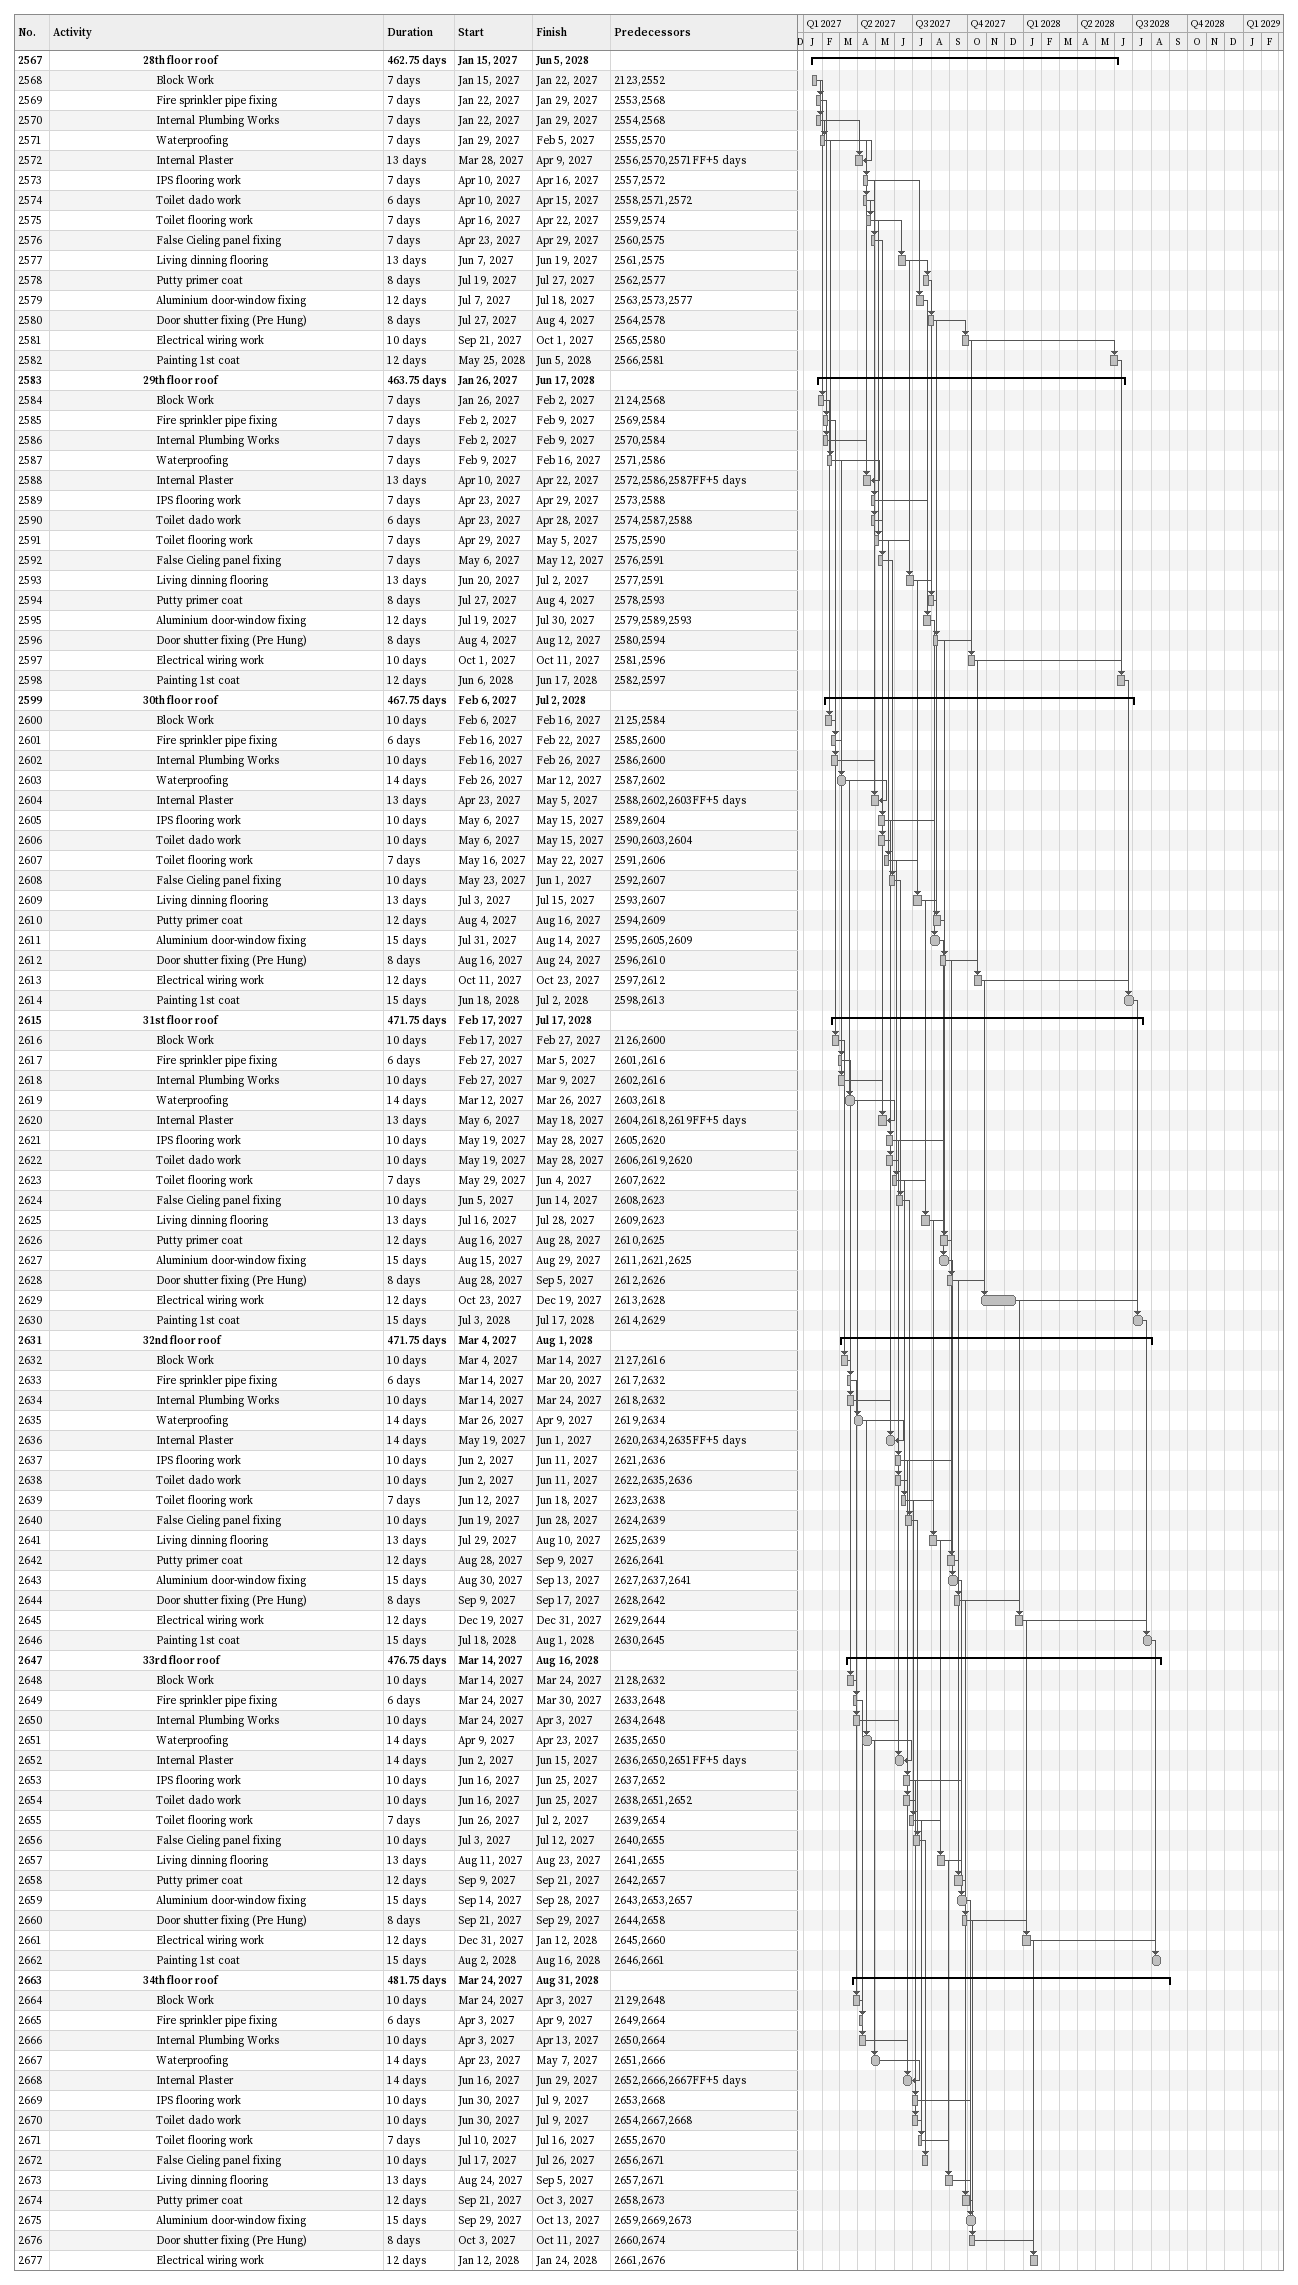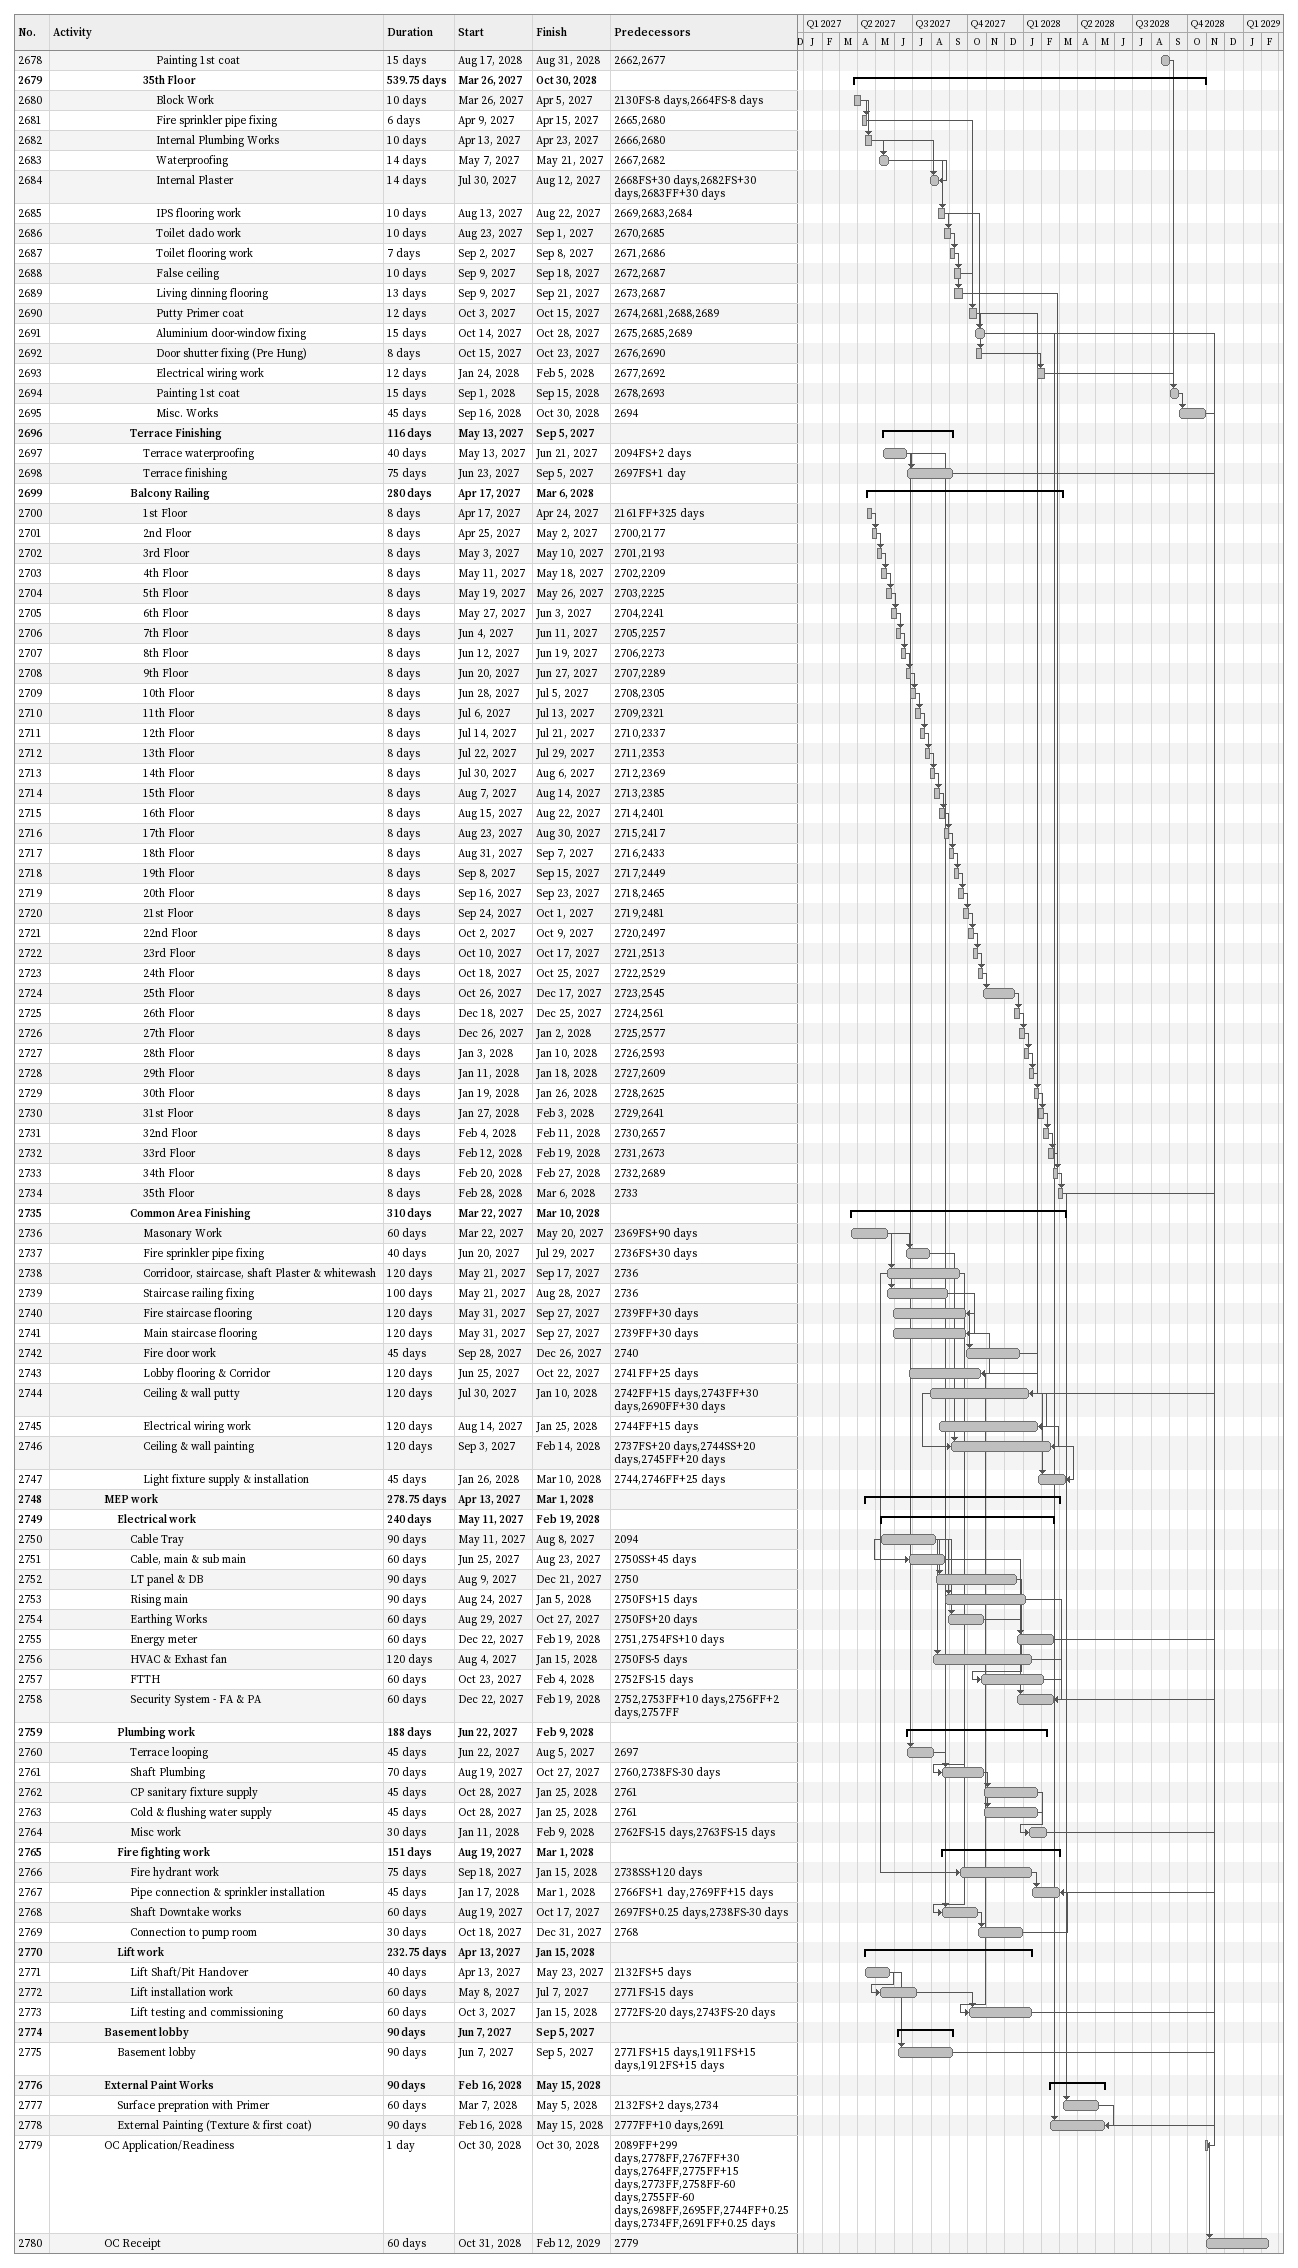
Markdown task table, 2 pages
| ID | Level | Task | Duration | Start | Finish | Predecessors |
|---|---|---|---|---|---|---|
| 2567 | 8 | **28th floor roof** | 462.75d | 2027-01-15 | 2028-06-05 |  |
| 2568 | 9 | Block Work | 7d | 2027-01-15 | 2027-01-22 | 2123, 2552 |
| 2569 | 9 | Fire sprinkler pipe fixing | 7d | 2027-01-22 | 2027-01-29 | 2553, 2568 |
| 2570 | 9 | Internal Plumbing Works | 7d | 2027-01-22 | 2027-01-29 | 2554, 2568 |
| 2571 | 9 | Waterproofing | 7d | 2027-01-29 | 2027-02-05 | 2555, 2570 |
| 2572 | 9 | Internal Plaster | 13d | 2027-03-28 | 2027-04-09 | 2556, 2570, 2571FF+5d |
| 2573 | 9 | IPS flooring work | 7d | 2027-04-10 | 2027-04-16 | 2557, 2572 |
| 2574 | 9 | Toilet dado work | 6d | 2027-04-10 | 2027-04-15 | 2558, 2571, 2572 |
| 2575 | 9 | Toilet flooring work | 7d | 2027-04-16 | 2027-04-22 | 2559, 2574 |
| 2576 | 9 | False Cieling panel fixing | 7d | 2027-04-23 | 2027-04-29 | 2560, 2575 |
| 2577 | 9 | Living dinning flooring | 13d | 2027-06-07 | 2027-06-19 | 2561, 2575 |
| 2578 | 9 | Putty primer coat | 8d | 2027-07-19 | 2027-07-27 | 2562, 2577 |
| 2579 | 9 | Aluminium door-window fixing | 12d | 2027-07-07 | 2027-07-18 | 2563, 2573, 2577 |
| 2580 | 9 | Door shutter fixing (Pre Hung) | 8d | 2027-07-27 | 2027-08-04 | 2564, 2578 |
| 2581 | 9 | Electrical wiring work | 10d | 2027-09-21 | 2027-10-01 | 2565, 2580 |
| 2582 | 9 | Painting 1st coat | 12d | 2028-05-25 | 2028-06-05 | 2566, 2581 |
| 2583 | 8 | **29th floor roof** | 463.75d | 2027-01-26 | 2028-06-17 |  |
| 2584 | 9 | Block Work | 7d | 2027-01-26 | 2027-02-02 | 2124, 2568 |
| 2585 | 9 | Fire sprinkler pipe fixing | 7d | 2027-02-02 | 2027-02-09 | 2569, 2584 |
| 2586 | 9 | Internal Plumbing Works | 7d | 2027-02-02 | 2027-02-09 | 2570, 2584 |
| 2587 | 9 | Waterproofing | 7d | 2027-02-09 | 2027-02-16 | 2571, 2586 |
| 2588 | 9 | Internal Plaster | 13d | 2027-04-10 | 2027-04-22 | 2572, 2586, 2587FF+5d |
| 2589 | 9 | IPS flooring work | 7d | 2027-04-23 | 2027-04-29 | 2573, 2588 |
| 2590 | 9 | Toilet dado work | 6d | 2027-04-23 | 2027-04-28 | 2574, 2587, 2588 |
| 2591 | 9 | Toilet flooring work | 7d | 2027-04-29 | 2027-05-05 | 2575, 2590 |
| 2592 | 9 | False Cieling panel fixing | 7d | 2027-05-06 | 2027-05-12 | 2576, 2591 |
| 2593 | 9 | Living dinning flooring | 13d | 2027-06-20 | 2027-07-02 | 2577, 2591 |
| 2594 | 9 | Putty primer coat | 8d | 2027-07-27 | 2027-08-04 | 2578, 2593 |
| 2595 | 9 | Aluminium door-window fixing | 12d | 2027-07-19 | 2027-07-30 | 2579, 2589, 2593 |
| 2596 | 9 | Door shutter fixing (Pre Hung) | 8d | 2027-08-04 | 2027-08-12 | 2580, 2594 |
| 2597 | 9 | Electrical wiring work | 10d | 2027-10-01 | 2027-10-11 | 2581, 2596 |
| 2598 | 9 | Painting 1st coat | 12d | 2028-06-06 | 2028-06-17 | 2582, 2597 |
| 2599 | 8 | **30th floor roof** | 467.75d | 2027-02-06 | 2028-07-02 |  |
| 2600 | 9 | Block Work | 10d | 2027-02-06 | 2027-02-16 | 2125, 2584 |
| 2601 | 9 | Fire sprinkler pipe fixing | 6d | 2027-02-16 | 2027-02-22 | 2585, 2600 |
| 2602 | 9 | Internal Plumbing Works | 10d | 2027-02-16 | 2027-02-26 | 2586, 2600 |
| 2603 | 9 | Waterproofing | 14d | 2027-02-26 | 2027-03-12 | 2587, 2602 |
| 2604 | 9 | Internal Plaster | 13d | 2027-04-23 | 2027-05-05 | 2588, 2602, 2603FF+5d |
| 2605 | 9 | IPS flooring work | 10d | 2027-05-06 | 2027-05-15 | 2589, 2604 |
| 2606 | 9 | Toilet dado work | 10d | 2027-05-06 | 2027-05-15 | 2590, 2603, 2604 |
| 2607 | 9 | Toilet flooring work | 7d | 2027-05-16 | 2027-05-22 | 2591, 2606 |
| 2608 | 9 | False Cieling panel fixing | 10d | 2027-05-23 | 2027-06-01 | 2592, 2607 |
| 2609 | 9 | Living dinning flooring | 13d | 2027-07-03 | 2027-07-15 | 2593, 2607 |
| 2610 | 9 | Putty primer coat | 12d | 2027-08-04 | 2027-08-16 | 2594, 2609 |
| 2611 | 9 | Aluminium door-window fixing | 15d | 2027-07-31 | 2027-08-14 | 2595, 2605, 2609 |
| 2612 | 9 | Door shutter fixing (Pre Hung) | 8d | 2027-08-16 | 2027-08-24 | 2596, 2610 |
| 2613 | 9 | Electrical wiring work | 12d | 2027-10-11 | 2027-10-23 | 2597, 2612 |
| 2614 | 9 | Painting 1st coat | 15d | 2028-06-18 | 2028-07-02 | 2598, 2613 |
| 2615 | 8 | **31st floor roof** | 471.75d | 2027-02-17 | 2028-07-17 |  |
| 2616 | 9 | Block Work | 10d | 2027-02-17 | 2027-02-27 | 2126, 2600 |
| 2617 | 9 | Fire sprinkler pipe fixing | 6d | 2027-02-27 | 2027-03-05 | 2601, 2616 |
| 2618 | 9 | Internal Plumbing Works | 10d | 2027-02-27 | 2027-03-09 | 2602, 2616 |
| 2619 | 9 | Waterproofing | 14d | 2027-03-12 | 2027-03-26 | 2603, 2618 |
| 2620 | 9 | Internal Plaster | 13d | 2027-05-06 | 2027-05-18 | 2604, 2618, 2619FF+5d |
| 2621 | 9 | IPS flooring work | 10d | 2027-05-19 | 2027-05-28 | 2605, 2620 |
| 2622 | 9 | Toilet dado work | 10d | 2027-05-19 | 2027-05-28 | 2606, 2619, 2620 |
| 2623 | 9 | Toilet flooring work | 7d | 2027-05-29 | 2027-06-04 | 2607, 2622 |
| 2624 | 9 | False Cieling panel fixing | 10d | 2027-06-05 | 2027-06-14 | 2608, 2623 |
| 2625 | 9 | Living dinning flooring | 13d | 2027-07-16 | 2027-07-28 | 2609, 2623 |
| 2626 | 9 | Putty primer coat | 12d | 2027-08-16 | 2027-08-28 | 2610, 2625 |
| 2627 | 9 | Aluminium door-window fixing | 15d | 2027-08-15 | 2027-08-29 | 2611, 2621, 2625 |
| 2628 | 9 | Door shutter fixing (Pre Hung) | 8d | 2027-08-28 | 2027-09-05 | 2612, 2626 |
| 2629 | 9 | Electrical wiring work | 12d | 2027-10-23 | 2027-12-19 | 2613, 2628 |
| 2630 | 9 | Painting 1st coat | 15d | 2028-07-03 | 2028-07-17 | 2614, 2629 |
| 2631 | 8 | **32nd floor roof** | 471.75d | 2027-03-04 | 2028-08-01 |  |
| 2632 | 9 | Block Work | 10d | 2027-03-04 | 2027-03-14 | 2127, 2616 |
| 2633 | 9 | Fire sprinkler pipe fixing | 6d | 2027-03-14 | 2027-03-20 | 2617, 2632 |
| 2634 | 9 | Internal Plumbing Works | 10d | 2027-03-14 | 2027-03-24 | 2618, 2632 |
| 2635 | 9 | Waterproofing | 14d | 2027-03-26 | 2027-04-09 | 2619, 2634 |
| 2636 | 9 | Internal Plaster | 14d | 2027-05-19 | 2027-06-01 | 2620, 2634, 2635FF+5d |
| 2637 | 9 | IPS flooring work | 10d | 2027-06-02 | 2027-06-11 | 2621, 2636 |
| 2638 | 9 | Toilet dado work | 10d | 2027-06-02 | 2027-06-11 | 2622, 2635, 2636 |
| 2639 | 9 | Toilet flooring work | 7d | 2027-06-12 | 2027-06-18 | 2623, 2638 |
| 2640 | 9 | False Cieling panel fixing | 10d | 2027-06-19 | 2027-06-28 | 2624, 2639 |
| 2641 | 9 | Living dinning flooring | 13d | 2027-07-29 | 2027-08-10 | 2625, 2639 |
| 2642 | 9 | Putty primer coat | 12d | 2027-08-28 | 2027-09-09 | 2626, 2641 |
| 2643 | 9 | Aluminium door-window fixing | 15d | 2027-08-30 | 2027-09-13 | 2627, 2637, 2641 |
| 2644 | 9 | Door shutter fixing (Pre Hung) | 8d | 2027-09-09 | 2027-09-17 | 2628, 2642 |
| 2645 | 9 | Electrical wiring work | 12d | 2027-12-19 | 2027-12-31 | 2629, 2644 |
| 2646 | 9 | Painting 1st coat | 15d | 2028-07-18 | 2028-08-01 | 2630, 2645 |
| 2647 | 8 | **33rd floor roof** | 476.75d | 2027-03-14 | 2028-08-16 |  |
| 2648 | 9 | Block Work | 10d | 2027-03-14 | 2027-03-24 | 2128, 2632 |
| 2649 | 9 | Fire sprinkler pipe fixing | 6d | 2027-03-24 | 2027-03-30 | 2633, 2648 |
| 2650 | 9 | Internal Plumbing Works | 10d | 2027-03-24 | 2027-04-03 | 2634, 2648 |
| 2651 | 9 | Waterproofing | 14d | 2027-04-09 | 2027-04-23 | 2635, 2650 |
| 2652 | 9 | Internal Plaster | 14d | 2027-06-02 | 2027-06-15 | 2636, 2650, 2651FF+5d |
| 2653 | 9 | IPS flooring work | 10d | 2027-06-16 | 2027-06-25 | 2637, 2652 |
| 2654 | 9 | Toilet dado work | 10d | 2027-06-16 | 2027-06-25 | 2638, 2651, 2652 |
| 2655 | 9 | Toilet flooring work | 7d | 2027-06-26 | 2027-07-02 | 2639, 2654 |
| 2656 | 9 | False Cieling panel fixing | 10d | 2027-07-03 | 2027-07-12 | 2640, 2655 |
| 2657 | 9 | Living dinning flooring | 13d | 2027-08-11 | 2027-08-23 | 2641, 2655 |
| 2658 | 9 | Putty primer coat | 12d | 2027-09-09 | 2027-09-21 | 2642, 2657 |
| 2659 | 9 | Aluminium door-window fixing | 15d | 2027-09-14 | 2027-09-28 | 2643, 2653, 2657 |
| 2660 | 9 | Door shutter fixing (Pre Hung) | 8d | 2027-09-21 | 2027-09-29 | 2644, 2658 |
| 2661 | 9 | Electrical wiring work | 12d | 2027-12-31 | 2028-01-12 | 2645, 2660 |
| 2662 | 9 | Painting 1st coat | 15d | 2028-08-02 | 2028-08-16 | 2646, 2661 |
| 2663 | 8 | **34th floor roof** | 481.75d | 2027-03-24 | 2028-08-31 |  |
| 2664 | 9 | Block Work | 10d | 2027-03-24 | 2027-04-03 | 2129, 2648 |
| 2665 | 9 | Fire sprinkler pipe fixing | 6d | 2027-04-03 | 2027-04-09 | 2649, 2664 |
| 2666 | 9 | Internal Plumbing Works | 10d | 2027-04-03 | 2027-04-13 | 2650, 2664 |
| 2667 | 9 | Waterproofing | 14d | 2027-04-23 | 2027-05-07 | 2651, 2666 |
| 2668 | 9 | Internal Plaster | 14d | 2027-06-16 | 2027-06-29 | 2652, 2666, 2667FF+5d |
| 2669 | 9 | IPS flooring work | 10d | 2027-06-30 | 2027-07-09 | 2653, 2668 |
| 2670 | 9 | Toilet dado work | 10d | 2027-06-30 | 2027-07-09 | 2654, 2667, 2668 |
| 2671 | 9 | Toilet flooring work | 7d | 2027-07-10 | 2027-07-16 | 2655, 2670 |
| 2672 | 9 | False Cieling panel fixing | 10d | 2027-07-17 | 2027-07-26 | 2656, 2671 |
| 2673 | 9 | Living dinning flooring | 13d | 2027-08-24 | 2027-09-05 | 2657, 2671 |
| 2674 | 9 | Putty primer coat | 12d | 2027-09-21 | 2027-10-03 | 2658, 2673 |
| 2675 | 9 | Aluminium door-window fixing | 15d | 2027-09-29 | 2027-10-13 | 2659, 2669, 2673 |
| 2676 | 9 | Door shutter fixing (Pre Hung) | 8d | 2027-10-03 | 2027-10-11 | 2660, 2674 |
| 2677 | 9 | Electrical wiring work | 12d | 2028-01-12 | 2028-01-24 | 2661, 2676 |
| 2678 | 9 | Painting 1st coat | 15d | 2028-08-17 | 2028-08-31 | 2662, 2677 |
| 2679 | 8 | **35th Floor** | 539.75d | 2027-03-26 | 2028-10-30 |  |
| 2680 | 9 | Block Work | 10d | 2027-03-26 | 2027-04-05 | 2130FS-8d, 2664FS-8d |
| 2681 | 9 | Fire sprinkler pipe fixing | 6d | 2027-04-09 | 2027-04-15 | 2665, 2680 |
| 2682 | 9 | Internal Plumbing Works | 10d | 2027-04-13 | 2027-04-23 | 2666, 2680 |
| 2683 | 9 | Waterproofing | 14d | 2027-05-07 | 2027-05-21 | 2667, 2682 |
| 2684 | 9 | Internal Plaster | 14d | 2027-07-30 | 2027-08-12 | 2668FS+30d, 2682FS+30d, 2683FF+30d |
| 2685 | 9 | IPS flooring work | 10d | 2027-08-13 | 2027-08-22 | 2669, 2683, 2684 |
| 2686 | 9 | Toilet dado work | 10d | 2027-08-23 | 2027-09-01 | 2670, 2685 |
| 2687 | 9 | Toilet flooring work | 7d | 2027-09-02 | 2027-09-08 | 2671, 2686 |
| 2688 | 9 | False ceiling | 10d | 2027-09-09 | 2027-09-18 | 2672, 2687 |
| 2689 | 9 | Living dinning flooring | 13d | 2027-09-09 | 2027-09-21 | 2673, 2687 |
| 2690 | 9 | Putty Primer coat | 12d | 2027-10-03 | 2027-10-15 | 2674, 2681, 2688, 2689 |
| 2691 | 9 | Aluminium door-window fixing | 15d | 2027-10-14 | 2027-10-28 | 2675, 2685, 2689 |
| 2692 | 9 | Door shutter fixing (Pre Hung) | 8d | 2027-10-15 | 2027-10-23 | 2676, 2690 |
| 2693 | 9 | Electrical wiring work | 12d | 2028-01-24 | 2028-02-05 | 2677, 2692 |
| 2694 | 9 | Painting 1st coat | 15d | 2028-09-01 | 2028-09-15 | 2678, 2693 |
| 2695 | 9 | Misc. Works | 45d | 2028-09-16 | 2028-10-30 | 2694 |
| 2696 | 7 | **Terrace Finishing** | 116d | 2027-05-13 | 2027-09-05 |  |
| 2697 | 8 | Terrace waterproofing | 40d | 2027-05-13 | 2027-06-21 | 2094FS+2d |
| 2698 | 8 | Terrace finishing | 75d | 2027-06-23 | 2027-09-05 | 2697FS+1d |
| 2699 | 7 | **Balcony Railing** | 280d | 2027-04-17 | 2028-03-06 |  |
| 2700 | 8 | 1st Floor | 8d | 2027-04-17 | 2027-04-24 | 2161FF+325d |
| 2701 | 8 | 2nd Floor | 8d | 2027-04-25 | 2027-05-02 | 2700, 2177 |
| 2702 | 8 | 3rd Floor | 8d | 2027-05-03 | 2027-05-10 | 2701, 2193 |
| 2703 | 8 | 4th Floor | 8d | 2027-05-11 | 2027-05-18 | 2702, 2209 |
| 2704 | 8 | 5th Floor | 8d | 2027-05-19 | 2027-05-26 | 2703, 2225 |
| 2705 | 8 | 6th Floor | 8d | 2027-05-27 | 2027-06-03 | 2704, 2241 |
| 2706 | 8 | 7th Floor | 8d | 2027-06-04 | 2027-06-11 | 2705, 2257 |
| 2707 | 8 | 8th Floor | 8d | 2027-06-12 | 2027-06-19 | 2706, 2273 |
| 2708 | 8 | 9th Floor | 8d | 2027-06-20 | 2027-06-27 | 2707, 2289 |
| 2709 | 8 | 10th Floor | 8d | 2027-06-28 | 2027-07-05 | 2708, 2305 |
| 2710 | 8 | 11th Floor | 8d | 2027-07-06 | 2027-07-13 | 2709, 2321 |
| 2711 | 8 | 12th Floor | 8d | 2027-07-14 | 2027-07-21 | 2710, 2337 |
| 2712 | 8 | 13th Floor | 8d | 2027-07-22 | 2027-07-29 | 2711, 2353 |
| 2713 | 8 | 14th Floor | 8d | 2027-07-30 | 2027-08-06 | 2712, 2369 |
| 2714 | 8 | 15th Floor | 8d | 2027-08-07 | 2027-08-14 | 2713, 2385 |
| 2715 | 8 | 16th Floor | 8d | 2027-08-15 | 2027-08-22 | 2714, 2401 |
| 2716 | 8 | 17th Floor | 8d | 2027-08-23 | 2027-08-30 | 2715, 2417 |
| 2717 | 8 | 18th Floor | 8d | 2027-08-31 | 2027-09-07 | 2716, 2433 |
| 2718 | 8 | 19th Floor | 8d | 2027-09-08 | 2027-09-15 | 2717, 2449 |
| 2719 | 8 | 20th Floor | 8d | 2027-09-16 | 2027-09-23 | 2718, 2465 |
| 2720 | 8 | 21st Floor | 8d | 2027-09-24 | 2027-10-01 | 2719, 2481 |
| 2721 | 8 | 22nd Floor | 8d | 2027-10-02 | 2027-10-09 | 2720, 2497 |
| 2722 | 8 | 23rd Floor | 8d | 2027-10-10 | 2027-10-17 | 2721, 2513 |
| 2723 | 8 | 24th Floor | 8d | 2027-10-18 | 2027-10-25 | 2722, 2529 |
| 2724 | 8 | 25th Floor | 8d | 2027-10-26 | 2027-12-17 | 2723, 2545 |
| 2725 | 8 | 26th Floor | 8d | 2027-12-18 | 2027-12-25 | 2724, 2561 |
| 2726 | 8 | 27th Floor | 8d | 2027-12-26 | 2028-01-02 | 2725, 2577 |
| 2727 | 8 | 28th Floor | 8d | 2028-01-03 | 2028-01-10 | 2726, 2593 |
| 2728 | 8 | 29th Floor | 8d | 2028-01-11 | 2028-01-18 | 2727, 2609 |
| 2729 | 8 | 30th Floor | 8d | 2028-01-19 | 2028-01-26 | 2728, 2625 |
| 2730 | 8 | 31st Floor | 8d | 2028-01-27 | 2028-02-03 | 2729, 2641 |
| 2731 | 8 | 32nd Floor | 8d | 2028-02-04 | 2028-02-11 | 2730, 2657 |
| 2732 | 8 | 33rd Floor | 8d | 2028-02-12 | 2028-02-19 | 2731, 2673 |
| 2733 | 8 | 34th Floor | 8d | 2028-02-20 | 2028-02-27 | 2732, 2689 |
| 2734 | 8 | 35th Floor | 8d | 2028-02-28 | 2028-03-06 | 2733 |
| 2735 | 7 | **Common Area Finishing** | 310d | 2027-03-22 | 2028-03-10 |  |
| 2736 | 8 | Masonary Work | 60d | 2027-03-22 | 2027-05-20 | 2369FS+90d |
| 2737 | 8 | Fire sprinkler pipe fixing | 40d | 2027-06-20 | 2027-07-29 | 2736FS+30d |
| 2738 | 8 | Corridoor, staircase, shaft Plaster & whitewash | 120d | 2027-05-21 | 2027-09-17 | 2736 |
| 2739 | 8 | Staircase railing fixing | 100d | 2027-05-21 | 2027-08-28 | 2736 |
| 2740 | 8 | Fire staircase flooring | 120d | 2027-05-31 | 2027-09-27 | 2739FF+30d |
| 2741 | 8 | Main staircase flooring | 120d | 2027-05-31 | 2027-09-27 | 2739FF+30d |
| 2742 | 8 | Fire door work | 45d | 2027-09-28 | 2027-12-26 | 2740 |
| 2743 | 8 | Lobby flooring & Corridor | 120d | 2027-06-25 | 2027-10-22 | 2741FF+25d |
| 2744 | 8 | Ceiling & wall putty | 120d | 2027-07-30 | 2028-01-10 | 2742FF+15d, 2743FF+30d, 2690FF+30d |
| 2745 | 8 | Electrical wiring work | 120d | 2027-08-14 | 2028-01-25 | 2744FF+15d |
| 2746 | 8 | Ceiling & wall painting | 120d | 2027-09-03 | 2028-02-14 | 2737FS+20d, 2744SS+20d, 2745FF+20d |
| 2747 | 8 | Light fixture supply & installation | 45d | 2028-01-26 | 2028-03-10 | 2744, 2746FF+25d |
| 2748 | 5 | **MEP work** | 278.75d | 2027-04-13 | 2028-03-01 |  |
| 2749 | 6 | **Electrical work** | 240d | 2027-05-11 | 2028-02-19 |  |
| 2750 | 7 | Cable Tray | 90d | 2027-05-11 | 2027-08-08 | 2094 |
| 2751 | 7 | Cable, main & sub main | 60d | 2027-06-25 | 2027-08-23 | 2750SS+45d |
| 2752 | 7 | LT panel & DB | 90d | 2027-08-09 | 2027-12-21 | 2750 |
| 2753 | 7 | Rising main | 90d | 2027-08-24 | 2028-01-05 | 2750FS+15d |
| 2754 | 7 | Earthing Works | 60d | 2027-08-29 | 2027-10-27 | 2750FS+20d |
| 2755 | 7 | Energy meter | 60d | 2027-12-22 | 2028-02-19 | 2751, 2754FS+10d |
| 2756 | 7 | HVAC & Exhast fan | 120d | 2027-08-04 | 2028-01-15 | 2750FS-5d |
| 2757 | 7 | FTTH | 60d | 2027-10-23 | 2028-02-04 | 2752FS-15d |
| 2758 | 7 | Security System - FA & PA | 60d | 2027-12-22 | 2028-02-19 | 2752, 2753FF+10d, 2756FF+2d, 2757FF |
| 2759 | 6 | **Plumbing work** | 188d | 2027-06-22 | 2028-02-09 |  |
| 2760 | 7 | Terrace looping | 45d | 2027-06-22 | 2027-08-05 | 2697 |
| 2761 | 7 | Shaft Plumbing | 70d | 2027-08-19 | 2027-10-27 | 2760, 2738FS-30d |
| 2762 | 7 | CP sanitary fixture supply | 45d | 2027-10-28 | 2028-01-25 | 2761 |
| 2763 | 7 | Cold & flushing water supply | 45d | 2027-10-28 | 2028-01-25 | 2761 |
| 2764 | 7 | Misc work | 30d | 2028-01-11 | 2028-02-09 | 2762FS-15d, 2763FS-15d |
| 2765 | 6 | **Fire fighting work** | 151d | 2027-08-19 | 2028-03-01 |  |
| 2766 | 7 | Fire hydrant work | 75d | 2027-09-18 | 2028-01-15 | 2738SS+120d |
| 2767 | 7 | Pipe connection & sprinkler installation | 45d | 2028-01-17 | 2028-03-01 | 2766FS+1d, 2769FF+15d |
| 2768 | 7 | Shaft Downtake works | 60d | 2027-08-19 | 2027-10-17 | 2697FS+0.25d, 2738FS-30d |
| 2769 | 7 | Connection to pump room | 30d | 2027-10-18 | 2027-12-31 | 2768 |
| 2770 | 6 | **Lift work** | 232.75d | 2027-04-13 | 2028-01-15 |  |
| 2771 | 7 | Lift Shaft/Pit Handover | 40d | 2027-04-13 | 2027-05-23 | 2132FS+5d |
| 2772 | 7 | Lift installation work | 60d | 2027-05-08 | 2027-07-07 | 2771FS-15d |
| 2773 | 7 | Lift testing and commissioning | 60d | 2027-10-03 | 2028-01-15 | 2772FS-20d, 2743FS-20d |
| 2774 | 5 | **Basement lobby** | 90d | 2027-06-07 | 2027-09-05 |  |
| 2775 | 6 | Basement lobby | 90d | 2027-06-07 | 2027-09-05 | 2771FS+15d, 1911FS+15d, 1912FS+15d |
| 2776 | 5 | **External Paint Works** | 90d | 2028-02-16 | 2028-05-15 |  |
| 2777 | 6 | Surface prepration with Primer | 60d | 2028-03-07 | 2028-05-05 | 2132FS+2d, 2734 |
| 2778 | 6 | External Painting (Texture & first coat) | 90d | 2028-02-16 | 2028-05-15 | 2777FF+10d, 2691 |
| 2779 | 5 | OC Application/Readiness | 1d | 2028-10-30 | 2028-10-30 | 2089FF+299d, 2778FF, 2767FF+30d, 2764FF, 2775FF+15d, 2773FF, 2758FF-60d, 2755FF-60d, 2698FF, 2695FF, 2744FF+0.25d, 2734FF, 2691FF+0.25d |
| 2780 | 5 | OC Receipt | 60d | 2028-10-31 | 2029-02-12 | 2779 |
